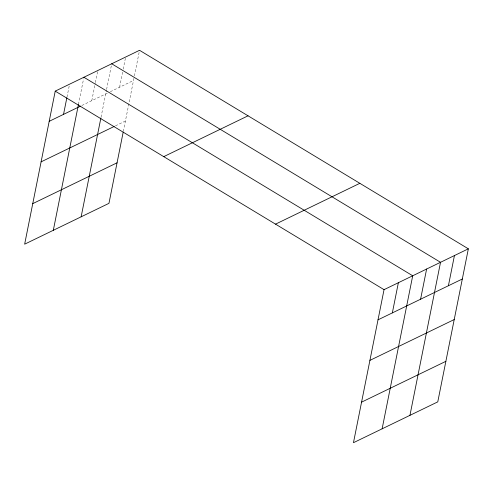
<?xml version="1.0" encoding="UTF-8"?>
<svg xmlns="http://www.w3.org/2000/svg" width="493" height="493" viewBox="0 0 493 493"><rect width="100%" height="100%" fill="white"/><g stroke="black" fill="none" stroke-linecap="round" stroke-linejoin="round"><path stroke-width="0.37" stroke-dasharray="2.46 1.85" d="M66.999 97.016L69.26 85.702M78.467 104.417L83.594 78.757M91.772 100.695L95.241 83.342M95.395 82.584L97.805 70.511M101.034 117.235L106.439 90.188M106.593 89.43L111.714 63.776M119.596 87.224L122.609 72.132M123.213 69.112L125.629 57.04M123.318 131.471L134.262 76.711M134.41 75.959L139.537 50.304M81.838 105.508L107.671 92.998M110.321 91.716L133.504 80.488M115.467 125.844L125.407 121.031"/><path stroke-width="0.74" d="M468.35 248.823L384.041 289.656L353.463 442.696L437.772 401.869L468.35 248.823L139.537 50.304L55.228 91.131L24.65 244.177L108.959 203.344L123.17 132.216M63.529 114.376L66.851 97.774M53.312 230.293L78.467 104.417M81.135 216.821L100.886 117.987M392.342 312.895L398.375 282.711M382.124 428.818L412.709 275.772L83.896 77.253M420.584 299.22L426.618 269.036M409.948 415.34L440.526 262.301L111.714 63.776M448.408 285.743L454.441 255.559M49.201 121.315L80.513 106.149M41.098 161.858L114.142 126.485M32.754 203.634L117.057 162.801M163.738 156.645L248.047 115.818M275.538 224.142L359.841 183.31M378.014 319.834L462.317 279.007M369.91 360.383L454.219 319.55M361.566 402.152L445.869 361.326M55.228 91.131L384.041 289.656"/></g></svg>
